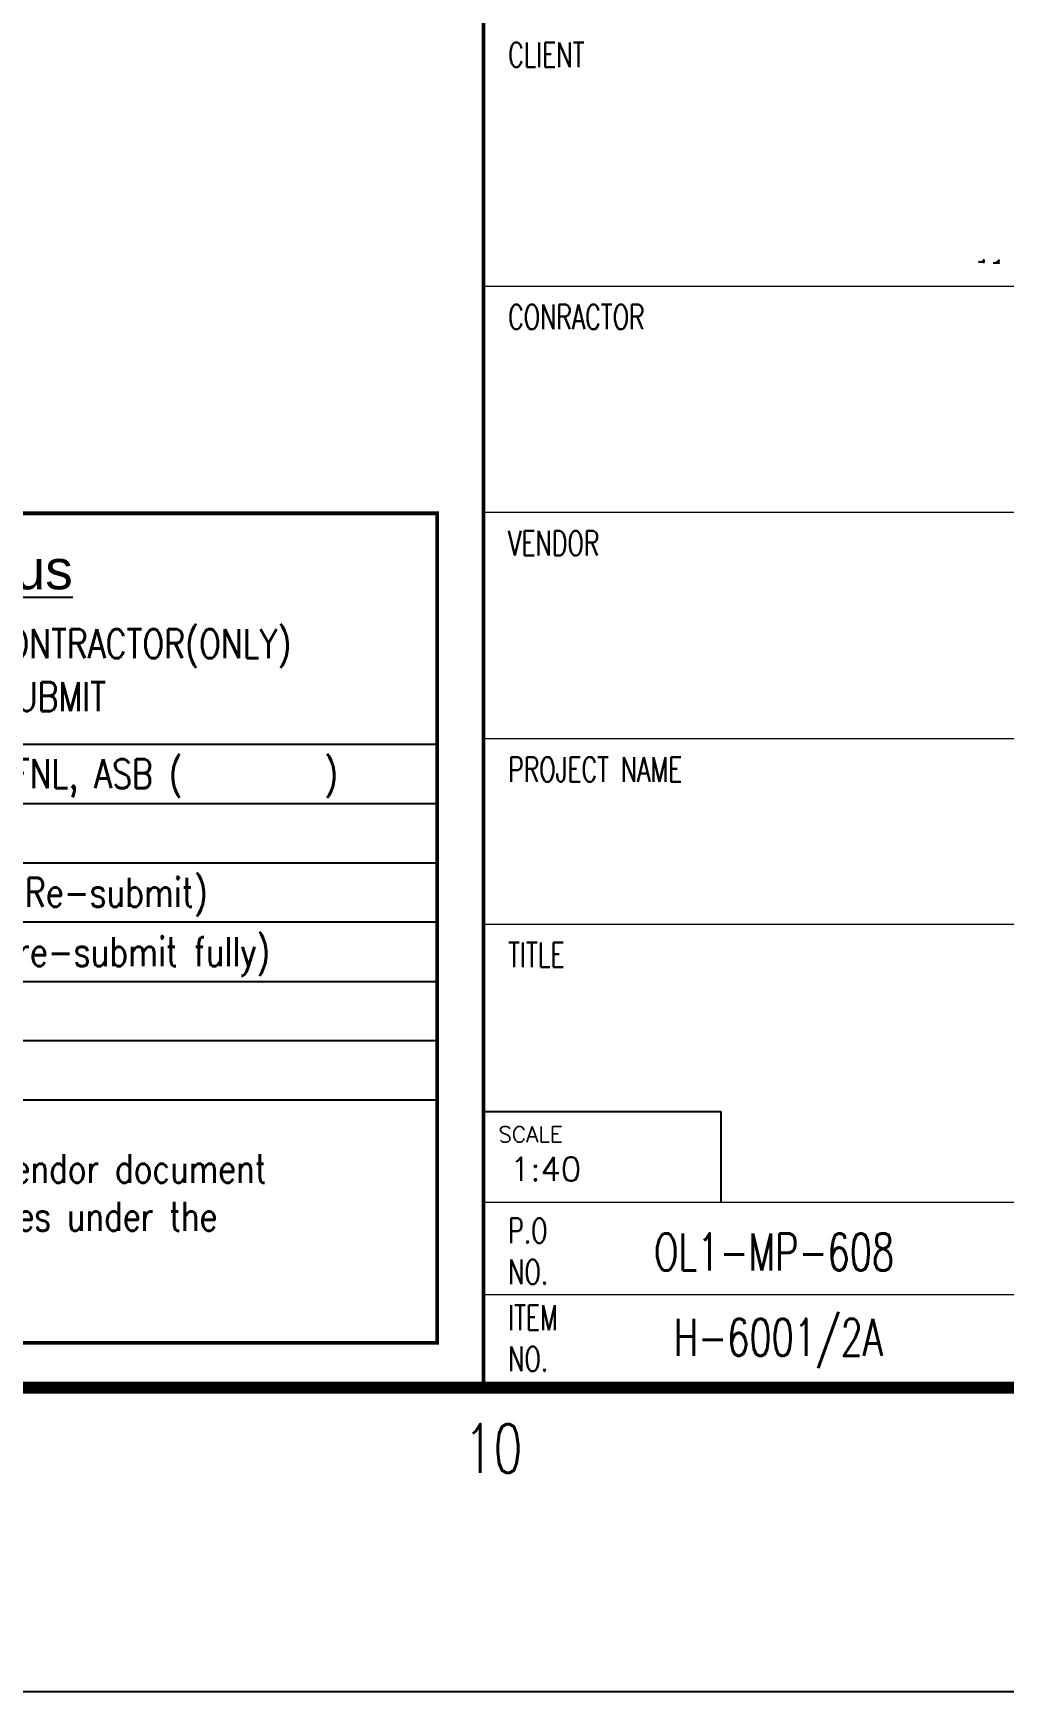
# Model space of a CAD drawing. Header units: millimetres. Extents: x 0 to 232280, y -26939 to 23794.
# Drawn here: x 82420 to 84679, y 0 to 3857 of the extents above; entities that cross this region are included whole.
import ezdxf
from ezdxf.enums import TextEntityAlignment as Align

# ---------------------------------------------------------------- set-up
doc = ezdxf.new("R2010")
doc.units = ezdxf.units.MM
doc.header["$LTSCALE"] = 30
doc.linetypes.add('HIDDEN2', pattern=[0.1875, 0.125, -0.0625])
for name, color, linetype in [('9', 2, 'HIDDEN2'), ('border', 130, 'Continuous'), ('Dim-W', 7, 'Continuous'), ('TITLE', 7, 'Continuous')]:
    doc.layers.add(name, color=color, linetype=linetype)
doc.styles.add('Arial', font='arial.ttf', dxfattribs={"height": 0.2})
doc.styles.add('ROMANS', font='ROMANS.shx', dxfattribs={"width": 0.8})
doc.styles.get("Standard").update_dxf_attribs({"font": 'romans.shx', "width": 0.8, "bigfont": 'whgtxt.shx'})

# ---------------------------------------------------------------- blocks, each defined once
blk = doc.blocks.new('TITLE')
at = {"color": 7, "lineweight": 0}
for p, q in [((699.671, 17.683), (699.671, 83.813)), ((699.671, 44.638), (823.671, 44.638)), ((699.671, 44.638), (823.671, 44.638)), ((699.671, 44.638), (823.671, 44.638)), ((699.671, 28.465), (823.671, 28.465)), ((731.528, 23.074), (699.671, 23.074))]:
    blk.add_line(p, q, dxfattribs=at)
at = {"color": 5}
for p, q in [((728.659, 83.126), (728.824, 83.291)), ((728.693, 83.121), (728.824, 83.252)), ((728.727, 83.117), (728.824, 83.214)), ((728.761, 83.113), (728.824, 83.176)), ((728.795, 83.108), (728.824, 83.138)), ((729.479, 83.067), (729.691, 83.278)), ((729.517, 83.067), (729.691, 83.24)), ((729.555, 83.067), (729.691, 83.202)), ((729.594, 83.067), (729.691, 83.164)), ((729.633, 83.068), (729.691, 83.126)), ((729.672, 83.069), (729.691, 83.087)), ((729.672, 83.069), (729.691, 83.087))]:
    blk.add_line(p, q, dxfattribs=at)
at = {"color": 7}
blk.add_line((841, 0), (0, 0), dxfattribs=at)
at = {"color": 7, "const_width": 0.707}
blk.add_lwpolyline([(28.293, 17.683), (823.671, 17.683)], dxfattribs=at)
at = {"layer": '9', "color": 5, "linetype": 'Continuous'}
blk.add_line((728.817, 83.106), (728.824, 83.113), dxfattribs=at)
for start, end in [(260.06458, 263.56714), (268.29686, 271.70314), (268.29686, 271.70314)]:
    blk.add_arc((729.509, 89.179), 6.113, start, end, dxfattribs=at)
at = {"layer": 'border', "color": 7, "linetype": 'Continuous', "lineweight": 0}
for p, q in [((699.671, 81.726), (823.671, 81.726)), ((699.671, 68.573), (823.671, 68.573)), ((699.671, 55.42), (823.671, 55.42))]:
    blk.add_line(p, q, dxfattribs=at)
at = {"layer": 'TITLE'}
for p, q in [((699.671, 33.733), (713.472, 33.733)), ((713.472, 33.733), (713.472, 28.465))]:
    blk.add_line(p, q, dxfattribs=at)
at = {"layer": 'TITLE', "color": 7, "lineweight": 0}
blk.add_lwpolyline([(699.671, 17.683, 0.216, 0.216, 0), (699.671, 143.966, 0, 0, 0), (823.671, 143.966, 0, 0, 0)], format="xyseb", dxfattribs=at)
at = {"layer": 'TITLE', "lineweight": 0, "const_width": 0.14}
blk.add_lwpolyline([(699.671, 33.733), (699.671, 28.465)], dxfattribs=at)
at = {"color": 7, "lineweight": 0, "style": 'ROMANS', "width": 0.7}
for s, height, p in [('CLIENT', 1.4376, (701.108, 94.45)), ('CONRACTOR', 1.4376, (701.108, 79.21)), ('VENDOR', 1.4376, (701.108, 66.057)), ('PROJECT NAME', 1.43761, (701.108, 52.904)), ('TITLE', 1.4376, (701.108, 42.122)), ('P.O', 1.4376, (701.108, 26.091)), ('NO.', 1.4376, (701.108, 23.695)), ('ITEM', 1.4376, (701.108, 21.034)), ('NO.', 1.4376, (701.108, 18.638))]:
    blk.add_text(s, height=height, dxfattribs=at).set_placement(p)
at = {"lineweight": 0, "style": 'ROMANS', "width": 0.7}
for s, p in [('OL1-MP-608', (716.577, 24.496)), ('H-6001/2A', (716.821, 19.533))]:
    blk.add_text(s, height=2.1564, dxfattribs=at).set_placement(p, align=Align.CENTER)
at = {"color": 7, "style": 'ROMANS', "width": 0.7}
blk.add_text('10', height=2.8293, dxfattribs=at).set_placement((700.244, 14.146), align=Align.MIDDLE)
at = {"layer": 'TITLE', "lineweight": 0}
blk.add_text('SCALE', height=0.9201, dxfattribs=at).set_placement((702.412, 31.949), align=Align.CENTER)
blk = doc.blocks.new('STAMP')
for p, q in [((-11045, 4772), (0, 4772)), ((-8497, 4772), (-8497, 2410)), ((-11045, 4300), (0, 4300)), ((-7481, 4300), (-7481, 2410)), ((-11045, 3827), (0, 3827)), ((-11045, 3355), (0, 3355)), ((-11045, 2882), (0, 2882)), ((-11045, 2410), (0, 2410)), ((-6151, 2410), (-6151, 1937)), ((-11045, 1937), (0, 1937))]:
    blk.add_line(p, q)
at = {"const_width": 30}
blk.add_lwpolyline([(-11045, 0), (-11045, 6612), (0, 6612), (0, 0)], close=True, dxfattribs=at)
at = {"style": 'Arial'}
blk.add_text('%%UDocument Approval Status', height=315, dxfattribs=at).set_placement((-5522, 6164), align=Align.MIDDLE_CENTER)
at = {"style": 'ROMANS', "width": 0.8}
for s, p in [('1. REVIEWING & COMMENTING OF THE RESULT BY CONTRACTOR(ONLY)', (-5522, 5572)), ('2. REFLECT THE RESULT TO THE NEXT SUBMIT', (-5522, 5152)), ('   Issue Purpose : IFA, IFR, IFI, FNL, ASB (     )', (-4143, 4536))]:
    blk.add_text(s, height=231, dxfattribs=at).set_placement(p, align=Align.MIDDLE_CENTER)
for s, p in [('Approval Status', (-10929, 4536)), (' A', (-8286, 4063)), ('  - APPROVED', (-7524, 4063)), ('AAN', (-8286, 3591)), ('  - APPROVED WITH COMMENTS (Re-submit)', (-7524, 3591)), ('N/A', (-8286, 3118)), ('  - NOT APPROVED (Reject and re-submit fully)', (-7524, 3118)), ('INFO', (-8286, 2646)), ('  - INFORMATION ONLY', (-7524, 2646)), ('SIGNED BY   :', (-10929, 2173)), ('DATE  :', (-5993, 2173))]:
    blk.add_text(s, height=231, dxfattribs=at).set_placement(p, align=Align.MIDDLE_LEFT)
at = {"insert": (-10597, 1505), "char_height": 228.9, "width": 10455.72, "attachment_point": 1, "style": 'ROMANS'}
blk.add_mtext('CONTRACTOR permission to proceed or review taken on Vendor document shall not relieve Vendor from its responsibilities or liabilities under the Purchase Order (PO).', dxfattribs=at)

msp = doc.modelspace()

# ---------------------------------------------------------------- linework, layer by layer
at = {"color": 7, "lineweight": 0}
msp.add_line((83468.18, 1138.6), (84020.23, 1138.6), dxfattribs=at)

# ---------------------------------------------------------------- block references
at = {"linetype": 'ByBlock', "xscale": 39.99999999599994, "yscale": 39.99999999599994, "zscale": 39.99999999599994}
msp.add_blockref('TITLE', (55481.35, 0), dxfattribs=at)
at = {"layer": 'Dim-W', "xscale": 0.2917709854399863, "yscale": 0.2917709854399863, "zscale": 0.2917709854399863}
msp.add_blockref('STAMP', (83360.34, 811.3), dxfattribs=at)

# ---------------------------------------------------------------- texts
at = {"color": 2, "lineweight": 0}
msp.add_text('1:40', height=55.204, dxfattribs=at).set_placement((83612.74, 1188.08), align=Align.CENTER)

doc.saveas('drawing.dxf')
